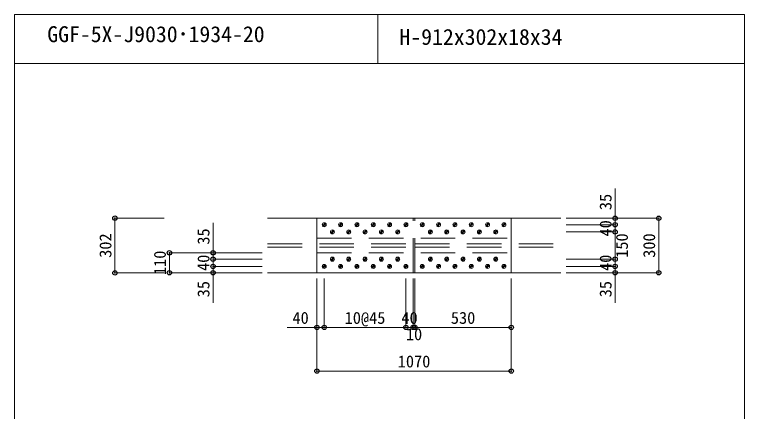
# Model space of a CAD drawing. Units: millimetres, scale not verified. Extents: x -8310 to 8310, y -4800 to 5700.
# Drawn here: x -8310 to -4290, y 3515 to 5700 of the extents above; entities that cross this region are included whole.
import ezdxf
from ezdxf.enums import TextEntityAlignment as Align

# ---------------------------------------------------------------- set-up
doc = ezdxf.new("R2010")
doc.units = ezdxf.units.MM
doc.header["$LTSCALE"] = 30
doc.header["$PDMODE"] = 32
doc.header["$PDSIZE"] = 24
doc.linetypes.add('USER2', pattern=[9.525, 6.35, -3.175])
doc.layers.add('0-0', color=7, linetype='Continuous')
doc.layers.add('0-2', color=7, linetype='Continuous')
for name, color, linetype, lineweight in [('0-1', 7, 'Continuous', 18), ('0-5', 7, 'Continuous', 18), ('0-6', 7, 'USER2', 18), ('0-8', 7, 'Continuous', 18), ('0-A', 7, 'Continuous', 18), ('0-B', 7, 'Continuous', 18)]:
    doc.layers.add(name, color=color, linetype=linetype, lineweight=lineweight)
doc.styles.add('ＭＳ ゴシック', font='')
doc.styles.get('ＭＳ ゴシック').set_extended_font_data('MS Gothic')

msp = doc.modelspace()

# ---------------------------------------------------------------- linework, layer by layer
at = {"layer": '0-0'}
for p in [(-7757, 4579), (-5002, 4578), (-4762, 4578), (-5002, 4543), (-5002, 4503), (-7457, 4388), (-7217, 4388), (-7217, 4353), (-5002, 4353), (-7217, 4313), (-5002, 4313), (-7757, 4277), (-7457, 4278), (-7217, 4278), (-5002, 4278), (-4762, 4278), (-6644.5, 3977), (-6604.5, 3977), (-6154.5, 3977), (-6114.5, 3977), (-6104.5, 3977), (-5574.5, 3977), (-6644.5, 3737), (-5574.5, 3737)]:
    msp.add_point(p, dxfattribs=at)
at = {"layer": '0-1'}
for p, q in [((-8310, 540), (-8310, 5700)), ((-8310, 5700), (-4290, 5700)), ((-6310, 5430), (-6310, 5700)), ((-4290, 540), (-4290, 5700)), ((-8310, 5430), (-4290, 5430))]:
    msp.add_line(p, q, dxfattribs=at)
at = {"layer": '0-5'}
for p, q in [((-6917, 4579), (-6114.5, 4579)), ((-6644.5, 4578), (-5574.5, 4578)), ((-6644.5, 4278), (-6644.5, 4578)), ((-6114.5, 4578), (-6114.5, 4579)), ((-6104.5, 4578), (-6104.5, 4579)), ((-6104.5, 4579), (-5302, 4579)), ((-6917, 4277), (-6114.5, 4277)), ((-6114.5, 4277), (-6114.5, 4278)), ((-6104.5, 4277), (-6104.5, 4278)), ((-6104.5, 4277), (-5302, 4277))]:
    msp.add_line(p, q, dxfattribs=at)
msp.add_lwpolyline([(-6644.5, 4278), (-5574.5, 4278), (-5574.5, 4578)], dxfattribs=at)
at = {"layer": '0-6'}
for p, q in [((-6644.5, 4578), (-5574.5, 4578)), ((-6114.5, 4278), (-6114.5, 4578)), ((-6104.5, 4278), (-6104.5, 4578)), ((-6644.5, 4468), (-5574.5, 4468)), ((-6917, 4437), (-6114.5, 4437)), ((-6104.5, 4437), (-5302, 4437)), ((-6917, 4419), (-6114.5, 4419)), ((-6644.5, 4388), (-5574.5, 4388)), ((-6104.5, 4419), (-5302, 4419)), ((-6644.5, 4278), (-5574.5, 4278))]:
    msp.add_line(p, q, dxfattribs=at)
at = {"layer": '0-8'}
for p, q in [((-6615.5, 4543), (-6593.5, 4543)), ((-6613.84, 4533.67), (-6595.17, 4552.33)), ((-6604.5, 4532), (-6604.5, 4554)), ((-6525.5, 4543), (-6503.5, 4543)), ((-6523.84, 4533.67), (-6505.17, 4552.33)), ((-6514.5, 4532), (-6514.5, 4554)), ((-6435.5, 4543), (-6413.5, 4543)), ((-6433.84, 4533.67), (-6415.17, 4552.33)), ((-6424.5, 4532), (-6424.5, 4554)), ((-6345.5, 4543), (-6323.5, 4543)), ((-6343.84, 4533.67), (-6325.17, 4552.33)), ((-6334.5, 4532), (-6334.5, 4554)), ((-6255.5, 4543), (-6233.5, 4543)), ((-6253.84, 4533.67), (-6235.17, 4552.33)), ((-6244.5, 4532), (-6244.5, 4554)), ((-6165.5, 4543), (-6143.5, 4543)), ((-6163.84, 4533.67), (-6145.17, 4552.33)), ((-6154.5, 4532), (-6154.5, 4554)), ((-6075.5, 4543), (-6053.5, 4543)), ((-6073.84, 4533.67), (-6055.17, 4552.33)), ((-6064.5, 4532), (-6064.5, 4554)), ((-5985.5, 4543), (-5963.5, 4543)), ((-5983.84, 4533.67), (-5965.17, 4552.33)), ((-5974.5, 4532), (-5974.5, 4554)), ((-5895.5, 4543), (-5873.5, 4543)), ((-5893.84, 4533.67), (-5875.17, 4552.33)), ((-5884.5, 4532), (-5884.5, 4554)), ((-5805.5, 4543), (-5783.5, 4543)), ((-5803.84, 4533.67), (-5785.17, 4552.33)), ((-5794.5, 4532), (-5794.5, 4554)), ((-5715.5, 4543), (-5693.5, 4543)), ((-5713.84, 4533.67), (-5695.17, 4552.33)), ((-5704.5, 4532), (-5704.5, 4554)), ((-5625.5, 4543), (-5603.5, 4543)), ((-5623.84, 4533.67), (-5605.17, 4552.33)), ((-5614.5, 4532), (-5614.5, 4554)), ((-6570.5, 4503), (-6548.5, 4503)), ((-6568.84, 4493.67), (-6550.17, 4512.33)), ((-6559.5, 4492), (-6559.5, 4514)), ((-6480.5, 4503), (-6458.5, 4503)), ((-6478.84, 4493.67), (-6460.17, 4512.33)), ((-6469.5, 4492), (-6469.5, 4514)), ((-6390.5, 4503), (-6368.5, 4503)), ((-6388.84, 4493.67), (-6370.17, 4512.33)), ((-6379.5, 4492), (-6379.5, 4514)), ((-6300.5, 4503), (-6278.5, 4503)), ((-6298.84, 4493.67), (-6280.17, 4512.33)), ((-6289.5, 4492), (-6289.5, 4514)), ((-6210.5, 4503), (-6188.5, 4503)), ((-6208.84, 4493.67), (-6190.17, 4512.33)), ((-6199.5, 4492), (-6199.5, 4514)), ((-6030.5, 4503), (-6008.5, 4503)), ((-6028.84, 4493.67), (-6010.17, 4512.33)), ((-6019.5, 4492), (-6019.5, 4514)), ((-5940.5, 4503), (-5918.5, 4503)), ((-5938.84, 4493.67), (-5920.17, 4512.33)), ((-5929.5, 4492), (-5929.5, 4514)), ((-5850.5, 4503), (-5828.5, 4503)), ((-5848.84, 4493.67), (-5830.17, 4512.33)), ((-5839.5, 4492), (-5839.5, 4514)), ((-5760.5, 4503), (-5738.5, 4503)), ((-5758.84, 4493.67), (-5740.17, 4512.33)), ((-5749.5, 4492), (-5749.5, 4514)), ((-5670.5, 4503), (-5648.5, 4503)), ((-5668.84, 4493.67), (-5650.17, 4512.33)), ((-5659.5, 4492), (-5659.5, 4514)), ((-6570.5, 4353), (-6548.5, 4353)), ((-6568.84, 4343.67), (-6550.17, 4362.33)), ((-6559.5, 4342), (-6559.5, 4364)), ((-6480.5, 4353), (-6458.5, 4353)), ((-6478.84, 4343.67), (-6460.17, 4362.33)), ((-6469.5, 4342), (-6469.5, 4364)), ((-6390.5, 4353), (-6368.5, 4353)), ((-6388.84, 4343.67), (-6370.17, 4362.33)), ((-6379.5, 4342), (-6379.5, 4364)), ((-6300.5, 4353), (-6278.5, 4353)), ((-6298.84, 4343.67), (-6280.17, 4362.33)), ((-6289.5, 4342), (-6289.5, 4364)), ((-6210.5, 4353), (-6188.5, 4353)), ((-6208.84, 4343.67), (-6190.17, 4362.33)), ((-6199.5, 4342), (-6199.5, 4364)), ((-6030.5, 4353), (-6008.5, 4353)), ((-6028.84, 4343.67), (-6010.17, 4362.33)), ((-6019.5, 4342), (-6019.5, 4364)), ((-5940.5, 4353), (-5918.5, 4353)), ((-5938.84, 4343.67), (-5920.17, 4362.33)), ((-5929.5, 4342), (-5929.5, 4364)), ((-5850.5, 4353), (-5828.5, 4353)), ((-5848.84, 4343.67), (-5830.17, 4362.33)), ((-5839.5, 4342), (-5839.5, 4364)), ((-5760.5, 4353), (-5738.5, 4353)), ((-5758.84, 4343.67), (-5740.17, 4362.33)), ((-5749.5, 4342), (-5749.5, 4364)), ((-5670.5, 4353), (-5648.5, 4353)), ((-5668.84, 4343.67), (-5650.17, 4362.33)), ((-5659.5, 4342), (-5659.5, 4364)), ((-6615.5, 4313), (-6593.5, 4313)), ((-6613.84, 4303.67), (-6595.17, 4322.33)), ((-6604.5, 4302), (-6604.5, 4324)), ((-6525.5, 4313), (-6503.5, 4313)), ((-6523.84, 4303.67), (-6505.17, 4322.33)), ((-6514.5, 4302), (-6514.5, 4324)), ((-6435.5, 4313), (-6413.5, 4313)), ((-6433.84, 4303.67), (-6415.17, 4322.33)), ((-6424.5, 4302), (-6424.5, 4324)), ((-6345.5, 4313), (-6323.5, 4313)), ((-6343.84, 4303.67), (-6325.17, 4322.33)), ((-6334.5, 4302), (-6334.5, 4324)), ((-6255.5, 4313), (-6233.5, 4313)), ((-6253.84, 4303.67), (-6235.17, 4322.33)), ((-6244.5, 4302), (-6244.5, 4324)), ((-6165.5, 4313), (-6143.5, 4313)), ((-6163.84, 4303.67), (-6145.17, 4322.33)), ((-6154.5, 4302), (-6154.5, 4324)), ((-6075.5, 4313), (-6053.5, 4313)), ((-6073.84, 4303.67), (-6055.17, 4322.33)), ((-6064.5, 4302), (-6064.5, 4324)), ((-5985.5, 4313), (-5963.5, 4313)), ((-5983.84, 4303.67), (-5965.17, 4322.33)), ((-5974.5, 4302), (-5974.5, 4324)), ((-5895.5, 4313), (-5873.5, 4313)), ((-5893.84, 4303.67), (-5875.17, 4322.33)), ((-5884.5, 4302), (-5884.5, 4324)), ((-5805.5, 4313), (-5783.5, 4313)), ((-5803.84, 4303.67), (-5785.17, 4322.33)), ((-5794.5, 4302), (-5794.5, 4324)), ((-5715.5, 4313), (-5693.5, 4313)), ((-5713.84, 4303.67), (-5695.17, 4322.33)), ((-5704.5, 4302), (-5704.5, 4324)), ((-5625.5, 4313), (-5603.5, 4313)), ((-5623.84, 4303.67), (-5605.17, 4322.33)), ((-5614.5, 4302), (-5614.5, 4324))]:
    msp.add_line(p, q, dxfattribs=at)
at = {"layer": '0-A'}
for p, q in [((-7487, 4579), (-7757, 4579)), ((-5272, 4578), (-5002, 4578)), ((-5272, 4578), (-4762, 4578)), ((-5272, 4543), (-5002, 4543)), ((-5272, 4503), (-5002, 4503)), ((-6947, 4388), (-7457, 4388)), ((-6947, 4388), (-7217, 4388)), ((-6947, 4353), (-7217, 4353)), ((-5272, 4353), (-5002, 4353)), ((-6947, 4313), (-7217, 4313)), ((-7217, 4113), (-7217, 4313)), ((-5272, 4313), (-5002, 4313)), ((-5002, 4113), (-5002, 4313)), ((-6947, 4278), (-7217, 4278)), ((-5272, 4278), (-5002, 4278)), ((-6644.5, 4247), (-6644.5, 3977)), ((-6644.5, 4247), (-6644.5, 3737)), ((-6604.5, 4247), (-6604.5, 3977)), ((-6604.5, 4247), (-6604.5, 3977)), ((-6154.5, 4247), (-6154.5, 3977)), ((-6154.5, 4247), (-6154.5, 3977)), ((-6114.5, 4247), (-6114.5, 3977)), ((-6114.5, 4247), (-6114.5, 3977)), ((-6104.5, 4247), (-6104.5, 3977)), ((-6104.5, 4247), (-6104.5, 3977)), ((-5574.5, 4247), (-5574.5, 3977)), ((-5574.5, 4247), (-5574.5, 3737)), ((-6809.5, 3977), (-6604.5, 3977)), ((-6604.5, 3977), (-6154.5, 3977)), ((-6154.5, 3977), (-6114.5, 3977)), ((-6114.5, 3977), (-6104.5, 3977)), ((-6104.5, 3977), (-5574.5, 3977)), ((-6644.5, 3737), (-5574.5, 3737))]:
    msp.add_line(p, q, dxfattribs=at)
for points in [[(-5272, 4543), (-5002, 4543), (-5002, 4743)], [(-7487, 4277), (-7757, 4277), (-7757, 4579)], [(-6947, 4353), (-7217, 4353), (-7217, 4553)], [(-5272, 4278), (-4762, 4278), (-4762, 4578)], [(-5272, 4503), (-5002, 4503), (-5002, 4543)], [(-5272, 4353), (-5002, 4353), (-5002, 4503)], [(-6947, 4278), (-7457, 4278), (-7457, 4388)], [(-6947, 4313), (-7217, 4313), (-7217, 4353)], [(-5272, 4313), (-5002, 4313), (-5002, 4353)]]:
    msp.add_lwpolyline(points, dxfattribs=at)
at = {"layer": '0-B'}
for centre in [(-6604.5, 4543), (-6514.5, 4543), (-6424.5, 4543), (-6334.5, 4543), (-6244.5, 4543), (-6154.5, 4543), (-6064.5, 4543), (-5974.5, 4543), (-5884.5, 4543), (-5794.5, 4543), (-5704.5, 4543), (-5614.5, 4543), (-6559.5, 4503), (-6469.5, 4503), (-6379.5, 4503), (-6289.5, 4503), (-6199.5, 4503), (-6019.5, 4503), (-5929.5, 4503), (-5839.5, 4503), (-5749.5, 4503), (-5659.5, 4503), (-6559.5, 4353), (-6469.5, 4353), (-6379.5, 4353), (-6289.5, 4353), (-6199.5, 4353), (-6019.5, 4353), (-5929.5, 4353), (-5839.5, 4353), (-5749.5, 4353), (-5659.5, 4353), (-6604.5, 4313), (-6514.5, 4313), (-6424.5, 4313), (-6334.5, 4313), (-6244.5, 4313), (-6154.5, 4313), (-6064.5, 4313), (-5974.5, 4313), (-5884.5, 4313), (-5794.5, 4313), (-5704.5, 4313), (-5614.5, 4313)]:
    msp.add_circle(centre, 11, dxfattribs=at)

# ---------------------------------------------------------------- texts
at = {"layer": '0-2', "style": 'ＭＳ ゴシック'}
for s, p in [('GGF-5X-J9030･1934-20', (-8130, 5521.8)), ('H-912x302x18x34', (-6190, 5506.8))]:
    msp.add_text(s, height=87.98, dxfattribs=at).set_placement(p, align=Align.BOTTOM_LEFT)
at = {"layer": '0-A', "style": 'ＭＳ ゴシック'}
for s, p in [('35', (-5002, 4623)), ('40', (-5002, 4478)), ('35', (-7217, 4433)), ('302', (-7757, 4360.5)), ('150', (-4912, 4360.5)), ('300', (-4762, 4360.5)), ('110', (-7457, 4265.5)), ('40', (-7217, 4288)), ('40', (-5002, 4288)), ('35', (-7217, 4143)), ('35', (-5002, 4143))]:
    msp.add_text(s, height=65.98, rotation=90, dxfattribs=at).set_placement(p, align=Align.BOTTOM_LEFT)
for s, p in [('40', (-6779.5, 3977)), ('10@45', (-6492, 3977)), ('40', (-6179.5, 3977)), ('530', (-5907, 3977)), ('10', (-6154.5, 3887)), ('1070', (-6199.5, 3737))]:
    msp.add_text(s, height=65.98, dxfattribs=at).set_placement(p, align=Align.BOTTOM_LEFT)

doc.saveas('drawing.dxf')
